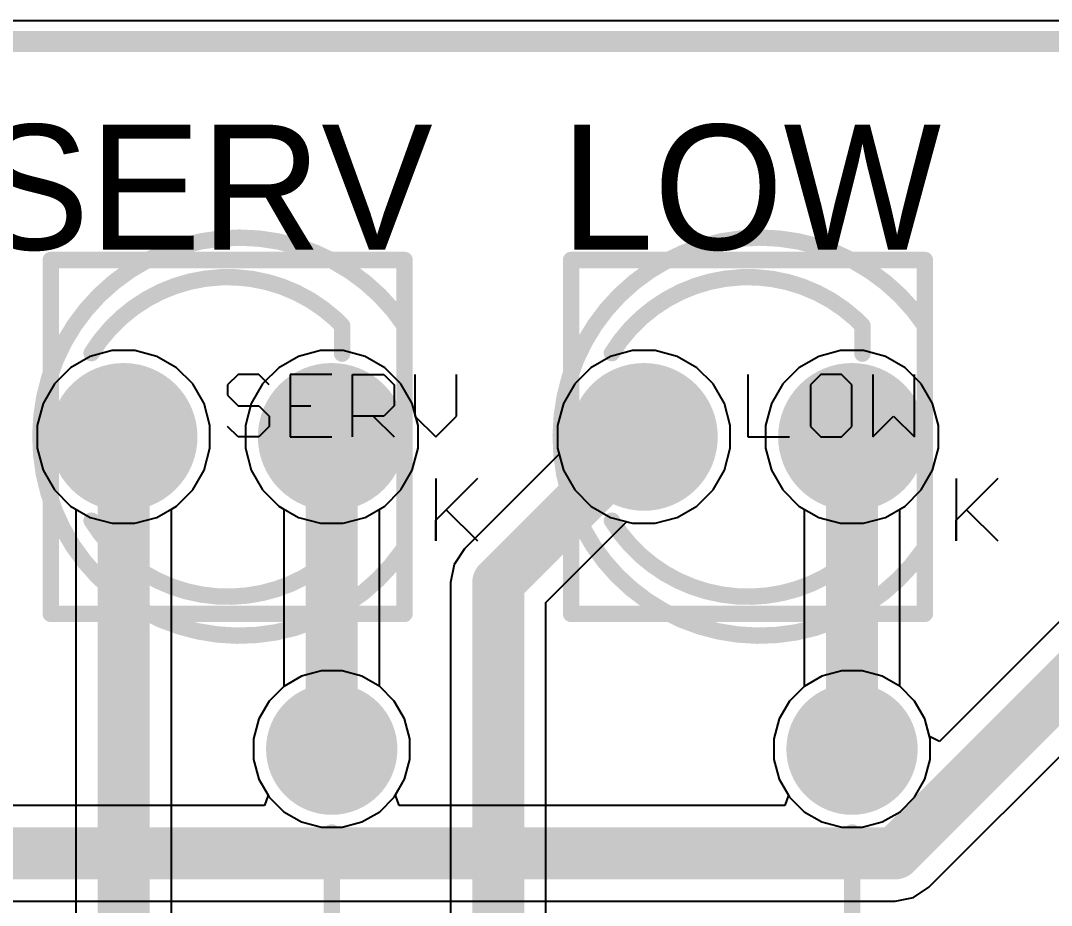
# Model space of a CAD drawing. Header units: millimetres. Extents: x 1.79 to 6.42, y 2.45 to 4.75.
# Drawn here: x 5.1005 to 5.5958, y 4.3249 to 4.75 of the extents above; entities that cross this region are included whole.
import ezdxf

# ---------------------------------------------------------------- set-up
doc = ezdxf.new("R2010")
doc.units = ezdxf.units.MM
doc.header["$MEASUREMENT"] = 0
for name, color, linetype in [('BottomLayer', 5, 'Continuous'), ('BottomSolder', 6, 'Continuous'), ('Mechanical13', 56, 'Continuous'), ('Mechanical15', 56, 'Continuous'), ('MultiLayer', 9, 'Continuous'), ('PadHoleLayer', 156, 'Continuous'), ('TopLayer', 1, 'Continuous'), ('TopOverlay', 2, 'Continuous'), ('TopSolder', 216, 'Continuous')]:
    doc.layers.add(name, color=color, linetype=linetype)

# ---------------------------------------------------------------- blocks, each defined once
blk = doc.blocks.new('T____3___3')
at = {"layer": 'BottomLayer', "const_width": 0.0315}
for points in [[(-0.06575, 0, 1), (-0.03425, 0, 1)], [(0.03425, 0, 1), (0.06575, 0, 1)]]:
    blk.add_lwpolyline(points, format="xyb", close=True, dxfattribs=at)
at = {"layer": 'BottomSolder', "const_width": 0.0355}
for points in [[(-0.06775, 0, 1), (-0.03225, 0, 1)], [(0.03225, 0, 1), (0.06775, 0, 1)]]:
    blk.add_lwpolyline(points, format="xyb", close=True, dxfattribs=at)
at = {"layer": 'Mechanical13', "const_width": 0.00787}
for points in [[(-0.085, 0.085), (0.085, 0.085)], [(-0.085, -0.085), (-0.085, 0.085)], [(0.085, -0.085), (0.085, 0.085)], [(-0.085, -0.085), (0.085, -0.085)]]:
    blk.add_lwpolyline(points, dxfattribs=at)
at = {"layer": 'Mechanical13', "const_width": 0.00394}
for points in [[(-0.08697, 0.085, 1), (-0.08303, 0.085, 1)], [(-0.08697, 0.085, 1), (-0.08303, 0.085, 1)], [(0.08303, 0.085, 1), (0.08697, 0.085, 1)], [(0.08303, 0.085, 1), (0.08697, 0.085, 1)], [(-0.08697, -0.085, 1), (-0.08303, -0.085, 1)], [(-0.08697, -0.085, 1), (-0.08303, -0.085, 1)], [(0.08303, -0.085, 1), (0.08697, -0.085, 1)], [(0.08303, -0.085, 1), (0.08697, -0.085, 1)]]:
    blk.add_lwpolyline(points, format="xyb", close=True, dxfattribs=at)
at = {"layer": 'Mechanical15'}
for p, q in [((0.005, 0.02999), (0, 0.02499)), ((0.015, 0.02999), (0.005, 0.02999)), ((0.01999, 0.02499), (0.015, 0.02999)), ((0.04998, 0.02999), (0.02999, 0.02999)), ((0.02999, 0.02999), (0.02999, 0)), ((0.05998, 0), (0.05998, 0.02999)), ((0.05998, 0.02999), (0.07498, 0.02999)), ((0.07498, 0.02999), (0.07997, 0.02499)), ((0.08997, 0.02999), (0.08997, 0.01)), ((0.10996, 0.01), (0.10996, 0.02999)), ((0, 0.02499), (0, 0.01999)), ((0.07997, 0.02499), (0.07997, 0.015)), ((0, 0.01999), (0.005, 0.015)), ((0.005, 0.015), (0.015, 0.015)), ((0.015, 0.015), (0.01999, 0.01)), ((0.02999, 0.015), (0.03999, 0.015)), ((0.07997, 0.015), (0.07498, 0.01)), ((0.01999, 0.01), (0.01999, 0.005)), ((0.07498, 0.01), (0.05998, 0.01)), ((0.06998, 0.01), (0.07997, 0)), ((0.08997, 0.01), (0.09997, 0)), ((0.09997, 0), (0.10996, 0.01)), ((0.005, 0), (0, 0.005)), ((0.01999, 0.005), (0.015, 0)), ((0.015, 0), (0.005, 0)), ((0.02999, 0), (0.04998, 0)), ((0.1, -0.02001), (0.1, -0.05)), ((0.1, -0.04), (0.11999, -0.02001)), ((0.11999, -0.02001), (0.105, -0.035)), ((0.105, -0.035), (0.11999, -0.05)), ((0.1, -0.05), (0.1, -0.04))]:
    blk.add_line(p, q, dxfattribs=at)
at = {"layer": 'Mechanical15', "const_width": 0.00787}
blk.add_lwpolyline([(0.08423, -0.05434, -3.239871), (0.085, 0.05345)], format="xyb", dxfattribs=at)
blk.add_lwpolyline([(0.085, -0.05429), (0.085, 0.05345)], dxfattribs=at)
at = {"layer": 'Mechanical15', "const_width": 0.00394}
for points in [[(0.08303, 0.05345, 1), (0.08697, 0.05345, 1)], [(0.08303, 0.05345, 1), (0.08697, 0.05345, 1)], [(0.08226, -0.05434, 1), (0.0862, -0.05434, 1)], [(0.08303, -0.05429, 1), (0.08697, -0.05429, 1)]]:
    blk.add_lwpolyline(points, format="xyb", close=True, dxfattribs=at)
at = {"layer": 'MultiLayer', "const_width": 0.0315}
for points in [[(-0.06575, 0, 1), (-0.03425, 0, 1)], [(0.03425, 0, 1), (0.06575, 0, 1)]]:
    blk.add_lwpolyline(points, format="xyb", close=True, dxfattribs=at)
at = {"layer": 'PadHoleLayer', "const_width": 0.01969}
for points in [[(-0.05984, 0, 1), (-0.04016, 0, 1)], [(0.04016, 0, 1), (0.05984, 0, 1)]]:
    blk.add_lwpolyline(points, format="xyb", close=True, dxfattribs=at)
at = {"layer": 'TopLayer', "const_width": 0.0315}
for points in [[(-0.06575, 0, 1), (-0.03425, 0, 1)], [(0.03425, 0, 1), (0.06575, 0, 1)]]:
    blk.add_lwpolyline(points, format="xyb", close=True, dxfattribs=at)
at = {"layer": 'TopOverlay'}
for p, q in [((0.1, -0.02001), (0.1, -0.05)), ((0.1, -0.04), (0.11999, -0.02001)), ((0.11999, -0.02001), (0.105, -0.035)), ((0.105, -0.035), (0.11999, -0.05)), ((0.1, -0.05), (0.1, -0.04))]:
    blk.add_line(p, q, dxfattribs=at)
at = {"layer": 'TopOverlay', "const_width": 0.00787}
for points in [[(-0.06538, 0.04024, -0.469851), (0.05164, 0.05681)], [(0.05429, -0.05429, -0.484456), (-0.06538, -0.04024)]]:
    blk.add_lwpolyline(points, format="xyb", dxfattribs=at)
for points in [[(0.05164, 0.05681), (0.055, 0.05345)], [(0.055, 0.04), (0.055, 0.05345)], [(0.055, -0.05429), (0.055, -0.04)]]:
    blk.add_lwpolyline(points, dxfattribs=at)
at = {"layer": 'TopOverlay', "const_width": 0.00394}
for points in [[(0.04967, 0.05681, 1), (0.05361, 0.05681, 1)], [(0.04967, 0.05681, 1), (0.05361, 0.05681, 1)], [(0.05303, 0.05345, 1), (0.05697, 0.05345, 1)], [(0.05303, 0.05345, 1), (0.05697, 0.05345, 1)], [(-0.06735, 0.04024, 1), (-0.06341, 0.04024, 1)], [(0.05303, 0.04, 1), (0.05697, 0.04, 1)], [(-0.06735, -0.04024, 1), (-0.06341, -0.04024, 1)], [(0.05303, -0.04, 1), (0.05697, -0.04, 1)], [(0.05232, -0.05429, 1), (0.05625, -0.05429, 1)], [(0.05303, -0.05429, 1), (0.05697, -0.05429, 1)]]:
    blk.add_lwpolyline(points, format="xyb", close=True, dxfattribs=at)
at = {"layer": 'TopSolder', "const_width": 0.0355}
for points in [[(-0.06775, 0, 1), (-0.03225, 0, 1)], [(0.03225, 0, 1), (0.06775, 0, 1)]]:
    blk.add_lwpolyline(points, format="xyb", close=True, dxfattribs=at)
blk = doc.blocks.new('AXIAL_0_4_4')
at = {"layer": 'BottomLayer', "const_width": 0.02756}
blk.add_lwpolyline([(0.18622, 0, 1), (0.21378, 0, 1)], format="xyb", close=True, dxfattribs=at)
at = {"layer": 'BottomSolder', "const_width": 0.03156}
blk.add_lwpolyline([(0.18422, 0, 1), (0.21578, 0, 1)], format="xyb", close=True, dxfattribs=at)
at = {"layer": 'MultiLayer', "const_width": 0.02756}
blk.add_lwpolyline([(0.18622, 0, 1), (0.21378, 0, 1)], format="xyb", close=True, dxfattribs=at)
at = {"layer": 'PadHoleLayer', "const_width": 0.01673}
blk.add_lwpolyline([(0.19163, 0, 1), (0.20837, 0, 1)], format="xyb", close=True, dxfattribs=at)
at = {"layer": 'TopLayer', "const_width": 0.02756}
blk.add_lwpolyline([(0.18622, 0, 1), (0.21378, 0, 1)], format="xyb", close=True, dxfattribs=at)
at = {"layer": 'TopOverlay', "const_width": 0.00787}
blk.add_lwpolyline([(0.12, 0), (0.16, 0)], dxfattribs=at)
at = {"layer": 'TopOverlay', "const_width": 0.00394}
blk.add_lwpolyline([(0.15803, 0, 1), (0.16197, 0, 1)], format="xyb", close=True, dxfattribs=at)
at = {"layer": 'TopSolder', "const_width": 0.03156}
blk.add_lwpolyline([(0.18422, 0, 1), (0.21578, 0, 1)], format="xyb", close=True, dxfattribs=at)
blk = doc.blocks.new('AXIAL_0_4_5')
at = {"layer": 'BottomLayer', "const_width": 0.02756}
blk.add_lwpolyline([(0.18622, 0, 1), (0.21378, 0, 1)], format="xyb", close=True, dxfattribs=at)
at = {"layer": 'BottomSolder', "const_width": 0.03156}
blk.add_lwpolyline([(0.18422, 0, 1), (0.21578, 0, 1)], format="xyb", close=True, dxfattribs=at)
at = {"layer": 'MultiLayer', "const_width": 0.02756}
blk.add_lwpolyline([(0.18622, 0, 1), (0.21378, 0, 1)], format="xyb", close=True, dxfattribs=at)
at = {"layer": 'PadHoleLayer', "const_width": 0.01673}
blk.add_lwpolyline([(0.19163, 0, 1), (0.20837, 0, 1)], format="xyb", close=True, dxfattribs=at)
at = {"layer": 'TopLayer', "const_width": 0.02756}
blk.add_lwpolyline([(0.18622, 0, 1), (0.21378, 0, 1)], format="xyb", close=True, dxfattribs=at)
at = {"layer": 'TopOverlay', "const_width": 0.00787}
blk.add_lwpolyline([(0.12, 0), (0.16, 0)], dxfattribs=at)
at = {"layer": 'TopOverlay', "const_width": 0.00394}
blk.add_lwpolyline([(0.15803, 0, 1), (0.16197, 0, 1)], format="xyb", close=True, dxfattribs=at)
at = {"layer": 'TopSolder', "const_width": 0.03156}
blk.add_lwpolyline([(0.18422, 0, 1), (0.21578, 0, 1)], format="xyb", close=True, dxfattribs=at)
blk = doc.blocks.new('T____3___7')
at = {"layer": 'BottomLayer', "const_width": 0.0315}
for points in [[(-0.06575, 0, 1), (-0.03425, 0, 1)], [(0.03425, 0, 1), (0.06575, 0, 1)]]:
    blk.add_lwpolyline(points, format="xyb", close=True, dxfattribs=at)
at = {"layer": 'BottomSolder', "const_width": 0.0355}
for points in [[(-0.06775, 0, 1), (-0.03225, 0, 1)], [(0.03225, 0, 1), (0.06775, 0, 1)]]:
    blk.add_lwpolyline(points, format="xyb", close=True, dxfattribs=at)
at = {"layer": 'Mechanical13', "const_width": 0.00787}
for points in [[(-0.085, 0.085), (0.085, 0.085)], [(-0.085, -0.085), (-0.085, 0.085)], [(0.085, -0.085), (0.085, 0.085)], [(-0.085, -0.085), (0.085, -0.085)]]:
    blk.add_lwpolyline(points, dxfattribs=at)
at = {"layer": 'Mechanical13', "const_width": 0.00394}
for points in [[(-0.08697, 0.085, 1), (-0.08303, 0.085, 1)], [(-0.08697, 0.085, 1), (-0.08303, 0.085, 1)], [(0.08303, 0.085, 1), (0.08697, 0.085, 1)], [(0.08303, 0.085, 1), (0.08697, 0.085, 1)], [(-0.08697, -0.085, 1), (-0.08303, -0.085, 1)], [(-0.08697, -0.085, 1), (-0.08303, -0.085, 1)], [(0.08303, -0.085, 1), (0.08697, -0.085, 1)], [(0.08303, -0.085, 1), (0.08697, -0.085, 1)]]:
    blk.add_lwpolyline(points, format="xyb", close=True, dxfattribs=at)
at = {"layer": 'Mechanical15'}
for p, q in [((0, 0.02999), (0, 0)), ((0.03499, 0.02999), (0.02999, 0.02499)), ((0.04499, 0.02999), (0.03499, 0.02999)), ((0.04998, 0.02499), (0.04499, 0.02999)), ((0.05998, 0.02999), (0.05998, 0)), ((0.07997, 0), (0.07997, 0.02999)), ((0.02999, 0.02499), (0.02999, 0.005)), ((0.04998, 0.005), (0.04998, 0.02499)), ((0.05998, 0), (0.06998, 0.01)), ((0.06998, 0.01), (0.07997, 0)), ((0.02999, 0.005), (0.03499, 0)), ((0.04499, 0), (0.04998, 0.005)), ((0, 0), (0.01999, 0)), ((0.03499, 0), (0.04499, 0)), ((0.1, -0.02001), (0.1, -0.05)), ((0.1, -0.04), (0.11999, -0.02001)), ((0.11999, -0.02001), (0.105, -0.035)), ((0.105, -0.035), (0.11999, -0.05)), ((0.1, -0.05), (0.1, -0.04))]:
    blk.add_line(p, q, dxfattribs=at)
at = {"layer": 'Mechanical15', "const_width": 0.00787}
blk.add_lwpolyline([(0.08423, -0.05434, -3.239871), (0.085, 0.05345)], format="xyb", dxfattribs=at)
blk.add_lwpolyline([(0.085, -0.05429), (0.085, 0.05345)], dxfattribs=at)
at = {"layer": 'Mechanical15', "const_width": 0.00394}
for points in [[(0.08303, 0.05345, 1), (0.08697, 0.05345, 1)], [(0.08303, 0.05345, 1), (0.08697, 0.05345, 1)], [(0.08226, -0.05434, 1), (0.0862, -0.05434, 1)], [(0.08303, -0.05429, 1), (0.08697, -0.05429, 1)]]:
    blk.add_lwpolyline(points, format="xyb", close=True, dxfattribs=at)
at = {"layer": 'MultiLayer', "const_width": 0.0315}
for points in [[(-0.06575, 0, 1), (-0.03425, 0, 1)], [(0.03425, 0, 1), (0.06575, 0, 1)]]:
    blk.add_lwpolyline(points, format="xyb", close=True, dxfattribs=at)
at = {"layer": 'PadHoleLayer', "const_width": 0.01969}
for points in [[(-0.05984, 0, 1), (-0.04016, 0, 1)], [(0.04016, 0, 1), (0.05984, 0, 1)]]:
    blk.add_lwpolyline(points, format="xyb", close=True, dxfattribs=at)
at = {"layer": 'TopLayer', "const_width": 0.0315}
for points in [[(-0.06575, 0, 1), (-0.03425, 0, 1)], [(0.03425, 0, 1), (0.06575, 0, 1)]]:
    blk.add_lwpolyline(points, format="xyb", close=True, dxfattribs=at)
at = {"layer": 'TopOverlay'}
for p, q in [((0.1, -0.02001), (0.1, -0.05)), ((0.1, -0.04), (0.11999, -0.02001)), ((0.11999, -0.02001), (0.105, -0.035)), ((0.105, -0.035), (0.11999, -0.05)), ((0.1, -0.05), (0.1, -0.04))]:
    blk.add_line(p, q, dxfattribs=at)
at = {"layer": 'TopOverlay', "const_width": 0.00787}
for points in [[(-0.06538, 0.04024, -0.469851), (0.05164, 0.05681)], [(0.05429, -0.05429, -0.484456), (-0.06538, -0.04024)]]:
    blk.add_lwpolyline(points, format="xyb", dxfattribs=at)
for points in [[(0.05164, 0.05681), (0.055, 0.05345)], [(0.055, 0.04), (0.055, 0.05345)], [(0.055, -0.05429), (0.055, -0.04)]]:
    blk.add_lwpolyline(points, dxfattribs=at)
at = {"layer": 'TopOverlay', "const_width": 0.00394}
for points in [[(0.04967, 0.05681, 1), (0.05361, 0.05681, 1)], [(0.04967, 0.05681, 1), (0.05361, 0.05681, 1)], [(0.05303, 0.05345, 1), (0.05697, 0.05345, 1)], [(0.05303, 0.05345, 1), (0.05697, 0.05345, 1)], [(-0.06735, 0.04024, 1), (-0.06341, 0.04024, 1)], [(0.05303, 0.04, 1), (0.05697, 0.04, 1)], [(-0.06735, -0.04024, 1), (-0.06341, -0.04024, 1)], [(0.05303, -0.04, 1), (0.05697, -0.04, 1)], [(0.05232, -0.05429, 1), (0.05625, -0.05429, 1)], [(0.05303, -0.05429, 1), (0.05697, -0.05429, 1)]]:
    blk.add_lwpolyline(points, format="xyb", close=True, dxfattribs=at)
at = {"layer": 'TopSolder', "const_width": 0.0355}
for points in [[(-0.06775, 0, 1), (-0.03225, 0, 1)], [(0.03225, 0, 1), (0.06775, 0, 1)]]:
    blk.add_lwpolyline(points, format="xyb", close=True, dxfattribs=at)

msp = doc.modelspace()

# ---------------------------------------------------------------- linework, layer by layer
at = {"layer": 'BottomLayer'}
for p, q in [((3.4, 4.75), (6.15, 4.75)), ((5.14454, 4.5915), (5.13398, 4.58867)), ((5.15546, 4.5915), (5.14454, 4.5915)), ((5.16602, 4.58867), (5.15546, 4.5915)), ((5.24454, 4.5915), (5.23398, 4.58867)), ((5.25546, 4.5915), (5.24454, 4.5915)), ((5.26602, 4.58867), (5.25546, 4.5915)), ((5.39454, 4.5915), (5.38398, 4.58867)), ((5.40546, 4.5915), (5.39454, 4.5915)), ((5.41602, 4.58867), (5.40546, 4.5915)), ((5.49454, 4.5915), (5.48398, 4.58867)), ((5.50546, 4.5915), (5.49454, 4.5915)), ((5.51602, 4.58867), (5.50546, 4.5915)), ((5.13398, 4.58867), (5.12452, 4.58321)), ((5.17548, 4.58321), (5.16602, 4.58867)), ((5.23398, 4.58867), (5.22452, 4.58321)), ((5.27548, 4.58321), (5.26602, 4.58867)), ((5.38398, 4.58867), (5.37452, 4.58321)), ((5.42548, 4.58321), (5.41602, 4.58867)), ((5.48398, 4.58867), (5.47452, 4.58321)), ((5.52548, 4.58321), (5.51602, 4.58867)), ((5.12452, 4.58321), (5.11679, 4.57548)), ((5.18321, 4.57548), (5.17548, 4.58321)), ((5.22452, 4.58321), (5.21679, 4.57548)), ((5.28321, 4.57548), (5.27548, 4.58321)), ((5.37452, 4.58321), (5.36679, 4.57548)), ((5.43321, 4.57548), (5.42548, 4.58321)), ((5.47452, 4.58321), (5.46679, 4.57548)), ((5.53321, 4.57548), (5.52548, 4.58321)), ((5.11679, 4.57548), (5.11133, 4.56602)), ((5.18867, 4.56602), (5.18321, 4.57548)), ((5.21679, 4.57548), (5.21133, 4.56602)), ((5.28867, 4.56602), (5.28321, 4.57548)), ((5.36679, 4.57548), (5.36133, 4.56602)), ((5.43867, 4.56602), (5.43321, 4.57548)), ((5.46679, 4.57548), (5.46133, 4.56602)), ((5.53867, 4.56602), (5.53321, 4.57548)), ((5.11133, 4.56602), (5.1085, 4.55546)), ((5.1915, 4.55546), (5.18867, 4.56602)), ((5.21133, 4.56602), (5.2085, 4.55546)), ((5.2915, 4.55546), (5.28867, 4.56602)), ((5.36133, 4.56602), (5.3585, 4.55546)), ((5.4415, 4.55546), (5.43867, 4.56602)), ((5.46133, 4.56602), (5.4585, 4.55546)), ((5.5415, 4.55546), (5.53867, 4.56602)), ((5.1085, 4.55546), (5.1085, 4.54454)), ((5.1915, 4.54454), (5.1915, 4.55546)), ((5.2085, 4.55546), (5.2085, 4.54454)), ((5.2915, 4.54454), (5.2915, 4.55546)), ((5.3585, 4.55546), (5.3585, 4.54454)), ((5.4415, 4.54454), (5.4415, 4.55546)), ((5.4585, 4.55546), (5.4585, 4.54454)), ((5.5415, 4.54454), (5.5415, 4.55546)), ((5.1085, 4.54454), (5.11133, 4.53398)), ((5.18867, 4.53398), (5.1915, 4.54454)), ((5.2085, 4.54454), (5.21133, 4.53398)), ((5.28867, 4.53398), (5.2915, 4.54454)), ((5.3585, 4.54454), (5.36133, 4.53398)), ((5.43867, 4.53398), (5.4415, 4.54454)), ((5.4585, 4.54454), (5.46133, 4.53398)), ((5.53867, 4.53398), (5.5415, 4.54454)), ((5.11133, 4.53398), (5.11679, 4.52452)), ((5.18321, 4.52452), (5.18867, 4.53398)), ((5.21133, 4.53398), (5.21679, 4.52452)), ((5.28321, 4.52452), (5.28867, 4.53398)), ((5.36133, 4.53398), (5.36679, 4.52452)), ((5.43321, 4.52452), (5.43867, 4.53398)), ((5.46133, 4.53398), (5.46679, 4.52452)), ((5.53321, 4.52452), (5.53867, 4.53398)), ((5.11679, 4.52452), (5.12452, 4.51679)), ((5.17548, 4.51679), (5.18321, 4.52452)), ((5.21679, 4.52452), (5.22452, 4.51679)), ((5.27548, 4.51679), (5.28321, 4.52452)), ((5.36679, 4.52452), (5.37452, 4.51679)), ((5.42548, 4.51679), (5.43321, 4.52452)), ((5.46679, 4.52452), (5.47452, 4.51679)), ((5.52548, 4.51679), (5.53321, 4.52452)), ((5.12452, 4.51679), (5.13398, 4.51133)), ((5.16602, 4.51133), (5.17548, 4.51679)), ((5.22452, 4.51679), (5.22706, 4.51533)), ((5.22706, 4.51533), (5.22706, 4.43012)), ((5.27294, 4.51533), (5.27548, 4.51679)), ((5.27294, 4.43012), (5.27294, 4.51533)), ((5.37452, 4.51679), (5.38398, 4.51133)), ((5.41602, 4.51133), (5.42548, 4.51679)), ((5.47452, 4.51679), (5.47706, 4.51533)), ((5.47706, 4.51533), (5.47706, 4.43012)), ((5.52294, 4.51533), (5.52548, 4.51679)), ((5.52294, 4.43012), (5.52294, 4.51533)), ((5.13398, 4.51133), (5.14454, 4.5085)), ((5.14454, 4.5085), (5.15546, 4.5085)), ((5.15546, 4.5085), (5.16602, 4.51133)), ((5.38398, 4.51133), (5.39454, 4.5085)), ((5.39454, 4.5085), (5.40546, 4.5085)), ((5.40546, 4.5085), (5.41602, 4.51133)), ((5.62706, 4.48871), (5.54205, 4.4037)), ((5.53696, 4.33372), (5.66622, 4.46298)), ((5.22694, 4.43005), (5.21995, 4.42306)), ((5.22706, 4.43012), (5.22694, 4.43005)), ((5.27306, 4.43005), (5.27294, 4.43012)), ((5.28005, 4.42306), (5.27306, 4.43005)), ((5.47694, 4.43005), (5.46995, 4.42306)), ((5.47706, 4.43012), (5.47694, 4.43005)), ((5.52306, 4.43005), (5.52294, 4.43012)), ((5.53005, 4.42306), (5.52306, 4.43005)), ((5.21995, 4.42306), (5.215, 4.4145)), ((5.285, 4.4145), (5.28005, 4.42306)), ((5.46995, 4.42306), (5.465, 4.4145)), ((5.535, 4.4145), (5.53005, 4.42306)), ((5.215, 4.4145), (5.21244, 4.40494)), ((5.28756, 4.40494), (5.285, 4.4145)), ((5.465, 4.4145), (5.46244, 4.40494)), ((5.53728, 4.406), (5.535, 4.4145)), ((5.21244, 4.40494), (5.21244, 4.39506)), ((5.28756, 4.39506), (5.28756, 4.40494)), ((5.46244, 4.40494), (5.46244, 4.39506)), ((5.54205, 4.4037), (5.53728, 4.406)), ((5.21244, 4.39506), (5.215, 4.3855)), ((5.285, 4.3855), (5.28756, 4.39506)), ((5.46244, 4.39506), (5.465, 4.3855)), ((5.215, 4.3855), (5.2194, 4.37788)), ((5.2806, 4.37788), (5.285, 4.3855)), ((5.465, 4.3855), (5.4694, 4.37788)), ((5.2194, 4.37788), (5.21764, 4.37288)), ((5.28236, 4.37288), (5.2806, 4.37788)), ((5.4694, 4.37788), (5.46764, 4.37288)), ((5.21764, 4.37288), (5.03236, 4.37288)), ((5.46764, 4.37288), (5.28236, 4.37288)), ((5.52951, 4.32875), (5.53696, 4.33372)), ((5.52074, 4.327), (5.52951, 4.32875)), ((4.97926, 4.327), (5.52074, 4.327))]:
    msp.add_line(p, q, dxfattribs=at)
at = {"layer": 'BottomLayer', "const_width": 0.025}
for points in [[(5.25, 4.4), (5.25, 4.55)], [(5.5, 4.4), (5.5, 4.55)], [(5.52074, 4.34994), (5.65, 4.47921)], [(4.97926, 4.34994), (5.52074, 4.34994)]]:
    msp.add_lwpolyline(points, dxfattribs=at)
at = {"layer": 'BottomLayer', "const_width": 0.0125}
for points in [[(5.24375, 4.55, 1), (5.25625, 4.55, 1)], [(5.49375, 4.55, 1), (5.50625, 4.55, 1)], [(5.24375, 4.4, 1), (5.25625, 4.4, 1)], [(5.49375, 4.4, 1), (5.50625, 4.4, 1)], [(5.51449, 4.34994, 1), (5.52699, 4.34994, 1)], [(5.51449, 4.34994, 1), (5.52699, 4.34994, 1)]]:
    msp.add_lwpolyline(points, format="xyb", close=True, dxfattribs=at)
at = {"layer": 'TopLayer'}
for p, q in [((3.4, 4.75), (6.15, 4.75)), ((5.14454, 4.5915), (5.13398, 4.58867)), ((5.15546, 4.5915), (5.14454, 4.5915)), ((5.16602, 4.58867), (5.15546, 4.5915)), ((5.24454, 4.5915), (5.23398, 4.58867)), ((5.25546, 4.5915), (5.24454, 4.5915)), ((5.26602, 4.58867), (5.25546, 4.5915)), ((5.39454, 4.5915), (5.38398, 4.58867)), ((5.40546, 4.5915), (5.39454, 4.5915)), ((5.41602, 4.58867), (5.40546, 4.5915)), ((5.49454, 4.5915), (5.48398, 4.58867)), ((5.50546, 4.5915), (5.49454, 4.5915)), ((5.51602, 4.58867), (5.50546, 4.5915)), ((5.13398, 4.58867), (5.12452, 4.58321)), ((5.17548, 4.58321), (5.16602, 4.58867)), ((5.23398, 4.58867), (5.22452, 4.58321)), ((5.27548, 4.58321), (5.26602, 4.58867)), ((5.38398, 4.58867), (5.37452, 4.58321)), ((5.42548, 4.58321), (5.41602, 4.58867)), ((5.48398, 4.58867), (5.47452, 4.58321)), ((5.52548, 4.58321), (5.51602, 4.58867)), ((5.12452, 4.58321), (5.11679, 4.57548)), ((5.18321, 4.57548), (5.17548, 4.58321)), ((5.22452, 4.58321), (5.21679, 4.57548)), ((5.28321, 4.57548), (5.27548, 4.58321)), ((5.37452, 4.58321), (5.36679, 4.57548)), ((5.43321, 4.57548), (5.42548, 4.58321)), ((5.47452, 4.58321), (5.46679, 4.57548)), ((5.53321, 4.57548), (5.52548, 4.58321)), ((5.11679, 4.57548), (5.11133, 4.56602)), ((5.18867, 4.56602), (5.18321, 4.57548)), ((5.21679, 4.57548), (5.21133, 4.56602)), ((5.28867, 4.56602), (5.28321, 4.57548)), ((5.36679, 4.57548), (5.36133, 4.56602)), ((5.43867, 4.56602), (5.43321, 4.57548)), ((5.46679, 4.57548), (5.46133, 4.56602)), ((5.53867, 4.56602), (5.53321, 4.57548)), ((5.11133, 4.56602), (5.1085, 4.55546)), ((5.1915, 4.55546), (5.18867, 4.56602)), ((5.21133, 4.56602), (5.2085, 4.55546)), ((5.2915, 4.55546), (5.28867, 4.56602)), ((5.36133, 4.56602), (5.3585, 4.55546)), ((5.4415, 4.55546), (5.43867, 4.56602)), ((5.46133, 4.56602), (5.4585, 4.55546)), ((5.5415, 4.55546), (5.53867, 4.56602)), ((5.1085, 4.55546), (5.1085, 4.54454)), ((5.1915, 4.54454), (5.1915, 4.55546)), ((5.2085, 4.55546), (5.2085, 4.54454)), ((5.2915, 4.54454), (5.2915, 4.55546)), ((5.3585, 4.55546), (5.3585, 4.54454)), ((5.4415, 4.54454), (5.4415, 4.55546)), ((5.4585, 4.55546), (5.4585, 4.54454)), ((5.5415, 4.54454), (5.5415, 4.55546)), ((5.1085, 4.54454), (5.11133, 4.53398)), ((5.18867, 4.53398), (5.1915, 4.54454)), ((5.2085, 4.54454), (5.21133, 4.53398)), ((5.28867, 4.53398), (5.2915, 4.54454)), ((5.35926, 4.54171), (5.31378, 4.49622)), ((5.3585, 4.54454), (5.35926, 4.54171)), ((5.43867, 4.53398), (5.4415, 4.54454)), ((5.4585, 4.54454), (5.46133, 4.53398)), ((5.53867, 4.53398), (5.5415, 4.54454)), ((5.11133, 4.53398), (5.11679, 4.52452)), ((5.18321, 4.52452), (5.18867, 4.53398)), ((5.21133, 4.53398), (5.21679, 4.52452)), ((5.28321, 4.52452), (5.28867, 4.53398)), ((5.43321, 4.52452), (5.43867, 4.53398)), ((5.46133, 4.53398), (5.46679, 4.52452)), ((5.53321, 4.52452), (5.53867, 4.53398)), ((5.11679, 4.52452), (5.12452, 4.51679)), ((5.17548, 4.51679), (5.18321, 4.52452)), ((5.21679, 4.52452), (5.22452, 4.51679)), ((5.27548, 4.51679), (5.28321, 4.52452)), ((5.42548, 4.51679), (5.43321, 4.52452)), ((5.46679, 4.52452), (5.47452, 4.51679)), ((5.52548, 4.51679), (5.53321, 4.52452)), ((5.12452, 4.51679), (5.12706, 4.51533)), ((5.12706, 4.51533), (5.12706, 3.83)), ((5.17294, 4.51533), (5.17548, 4.51679)), ((5.17294, 3.8395), (5.17294, 4.51533)), ((5.22452, 4.51679), (5.23398, 4.51133)), ((5.26602, 4.51133), (5.27548, 4.51679)), ((5.41602, 4.51133), (5.42548, 4.51679)), ((5.47452, 4.51679), (5.48398, 4.51133)), ((5.51602, 4.51133), (5.52548, 4.51679)), ((5.23398, 4.51133), (5.24454, 4.5085)), ((5.24454, 4.5085), (5.25546, 4.5085)), ((5.25546, 4.5085), (5.26602, 4.51133)), ((5.35294, 4.4705), (5.39171, 4.50926)), ((5.39171, 4.50926), (5.39454, 4.5085)), ((5.39454, 4.5085), (5.40546, 4.5085)), ((5.40546, 4.5085), (5.41602, 4.51133)), ((5.48398, 4.51133), (5.49454, 4.5085)), ((5.49454, 4.5085), (5.50546, 4.5085)), ((5.50546, 4.5085), (5.51602, 4.51133)), ((5.31378, 4.49622), (5.30881, 4.48878)), ((5.30881, 4.48878), (5.30706, 4.48)), ((5.30706, 4.48), (5.30706, 3.78285)), ((5.35294, 3.78285), (5.35294, 4.4705)), ((5.2355, 4.435), (5.22694, 4.43005)), ((5.24506, 4.43756), (5.2355, 4.435)), ((5.25494, 4.43756), (5.24506, 4.43756)), ((5.2645, 4.435), (5.25494, 4.43756)), ((5.27306, 4.43005), (5.2645, 4.435)), ((5.4855, 4.435), (5.47694, 4.43005)), ((5.49506, 4.43756), (5.4855, 4.435)), ((5.50494, 4.43756), (5.49506, 4.43756)), ((5.5145, 4.435), (5.50494, 4.43756)), ((5.52306, 4.43005), (5.5145, 4.435)), ((5.22694, 4.43005), (5.21995, 4.42306)), ((5.28005, 4.42306), (5.27306, 4.43005)), ((5.47694, 4.43005), (5.46995, 4.42306)), ((5.53005, 4.42306), (5.52306, 4.43005)), ((5.21995, 4.42306), (5.215, 4.4145)), ((5.285, 4.4145), (5.28005, 4.42306)), ((5.46995, 4.42306), (5.465, 4.4145)), ((5.535, 4.4145), (5.53005, 4.42306)), ((5.215, 4.4145), (5.21244, 4.40494)), ((5.28756, 4.40494), (5.285, 4.4145)), ((5.465, 4.4145), (5.46244, 4.40494)), ((5.53756, 4.40494), (5.535, 4.4145)), ((5.21244, 4.40494), (5.21244, 4.39506)), ((5.28756, 4.39506), (5.28756, 4.40494)), ((5.46244, 4.40494), (5.46244, 4.39506)), ((5.53756, 4.39506), (5.53756, 4.40494)), ((5.21244, 4.39506), (5.215, 4.3855)), ((5.285, 4.3855), (5.28756, 4.39506)), ((5.46244, 4.39506), (5.465, 4.3855)), ((5.535, 4.3855), (5.53756, 4.39506)), ((5.215, 4.3855), (5.21995, 4.37694)), ((5.28005, 4.37694), (5.285, 4.3855)), ((5.465, 4.3855), (5.46995, 4.37694)), ((5.53005, 4.37694), (5.535, 4.3855)), ((5.21995, 4.37694), (5.22694, 4.36995)), ((5.27306, 4.36995), (5.28005, 4.37694)), ((5.46995, 4.37694), (5.47694, 4.36995)), ((5.52306, 4.36995), (5.53005, 4.37694)), ((5.22694, 4.36995), (5.2355, 4.365)), ((5.2645, 4.365), (5.27306, 4.36995)), ((5.47694, 4.36995), (5.4855, 4.365)), ((5.5145, 4.365), (5.52306, 4.36995)), ((5.2355, 4.365), (5.24506, 4.36244)), ((5.25494, 4.36244), (5.2645, 4.365)), ((5.4855, 4.365), (5.49506, 4.36244)), ((5.50494, 4.36244), (5.5145, 4.365)), ((5.24506, 4.36244), (5.25494, 4.36244)), ((5.49506, 4.36244), (5.50494, 4.36244))]:
    msp.add_line(p, q, dxfattribs=at)
at = {"layer": 'TopLayer', "const_width": 0.025}
for points in [[(5.15, 3.83), (5.15, 4.55)], [(5.33, 4.48), (5.4, 4.55)], [(5.33, 3.75), (5.33, 4.48)]]:
    msp.add_lwpolyline(points, dxfattribs=at)
at = {"layer": 'TopLayer', "const_width": 0.0125}
for points in [[(5.14375, 4.55, 1), (5.15625, 4.55, 1)], [(5.39375, 4.55, 1), (5.40625, 4.55, 1)], [(5.32375, 4.48, 1), (5.33625, 4.48, 1)], [(5.32375, 4.48, 1), (5.33625, 4.48, 1)]]:
    msp.add_lwpolyline(points, format="xyb", close=True, dxfattribs=at)
at = {"layer": 'TopOverlay', "const_width": 0.01}
msp.add_lwpolyline([(3.4, 4.74), (6.13, 4.74)], dxfattribs=at)

# ---------------------------------------------------------------- block references
for name, p in [('T____3___3', (5.2, 4.55)), ('T____3___7', (5.45, 4.55))]:
    msp.add_blockref(name, p)
at = {"rotation": 90}
for name, p in [('AXIAL_0_4_5', (5.25, 4.2)), ('AXIAL_0_4_4', (5.5, 4.2))]:
    msp.add_blockref(name, p, dxfattribs=at)

# ---------------------------------------------------------------- texts
at = {"layer": 'TopOverlay'}
for s, p in [('SERV', (5.08004, 4.64)), ('LOW', (5.36003, 4.64))]:
    msp.add_text(s, height=0.06, dxfattribs=at).set_placement(p)

doc.saveas('drawing.dxf')
